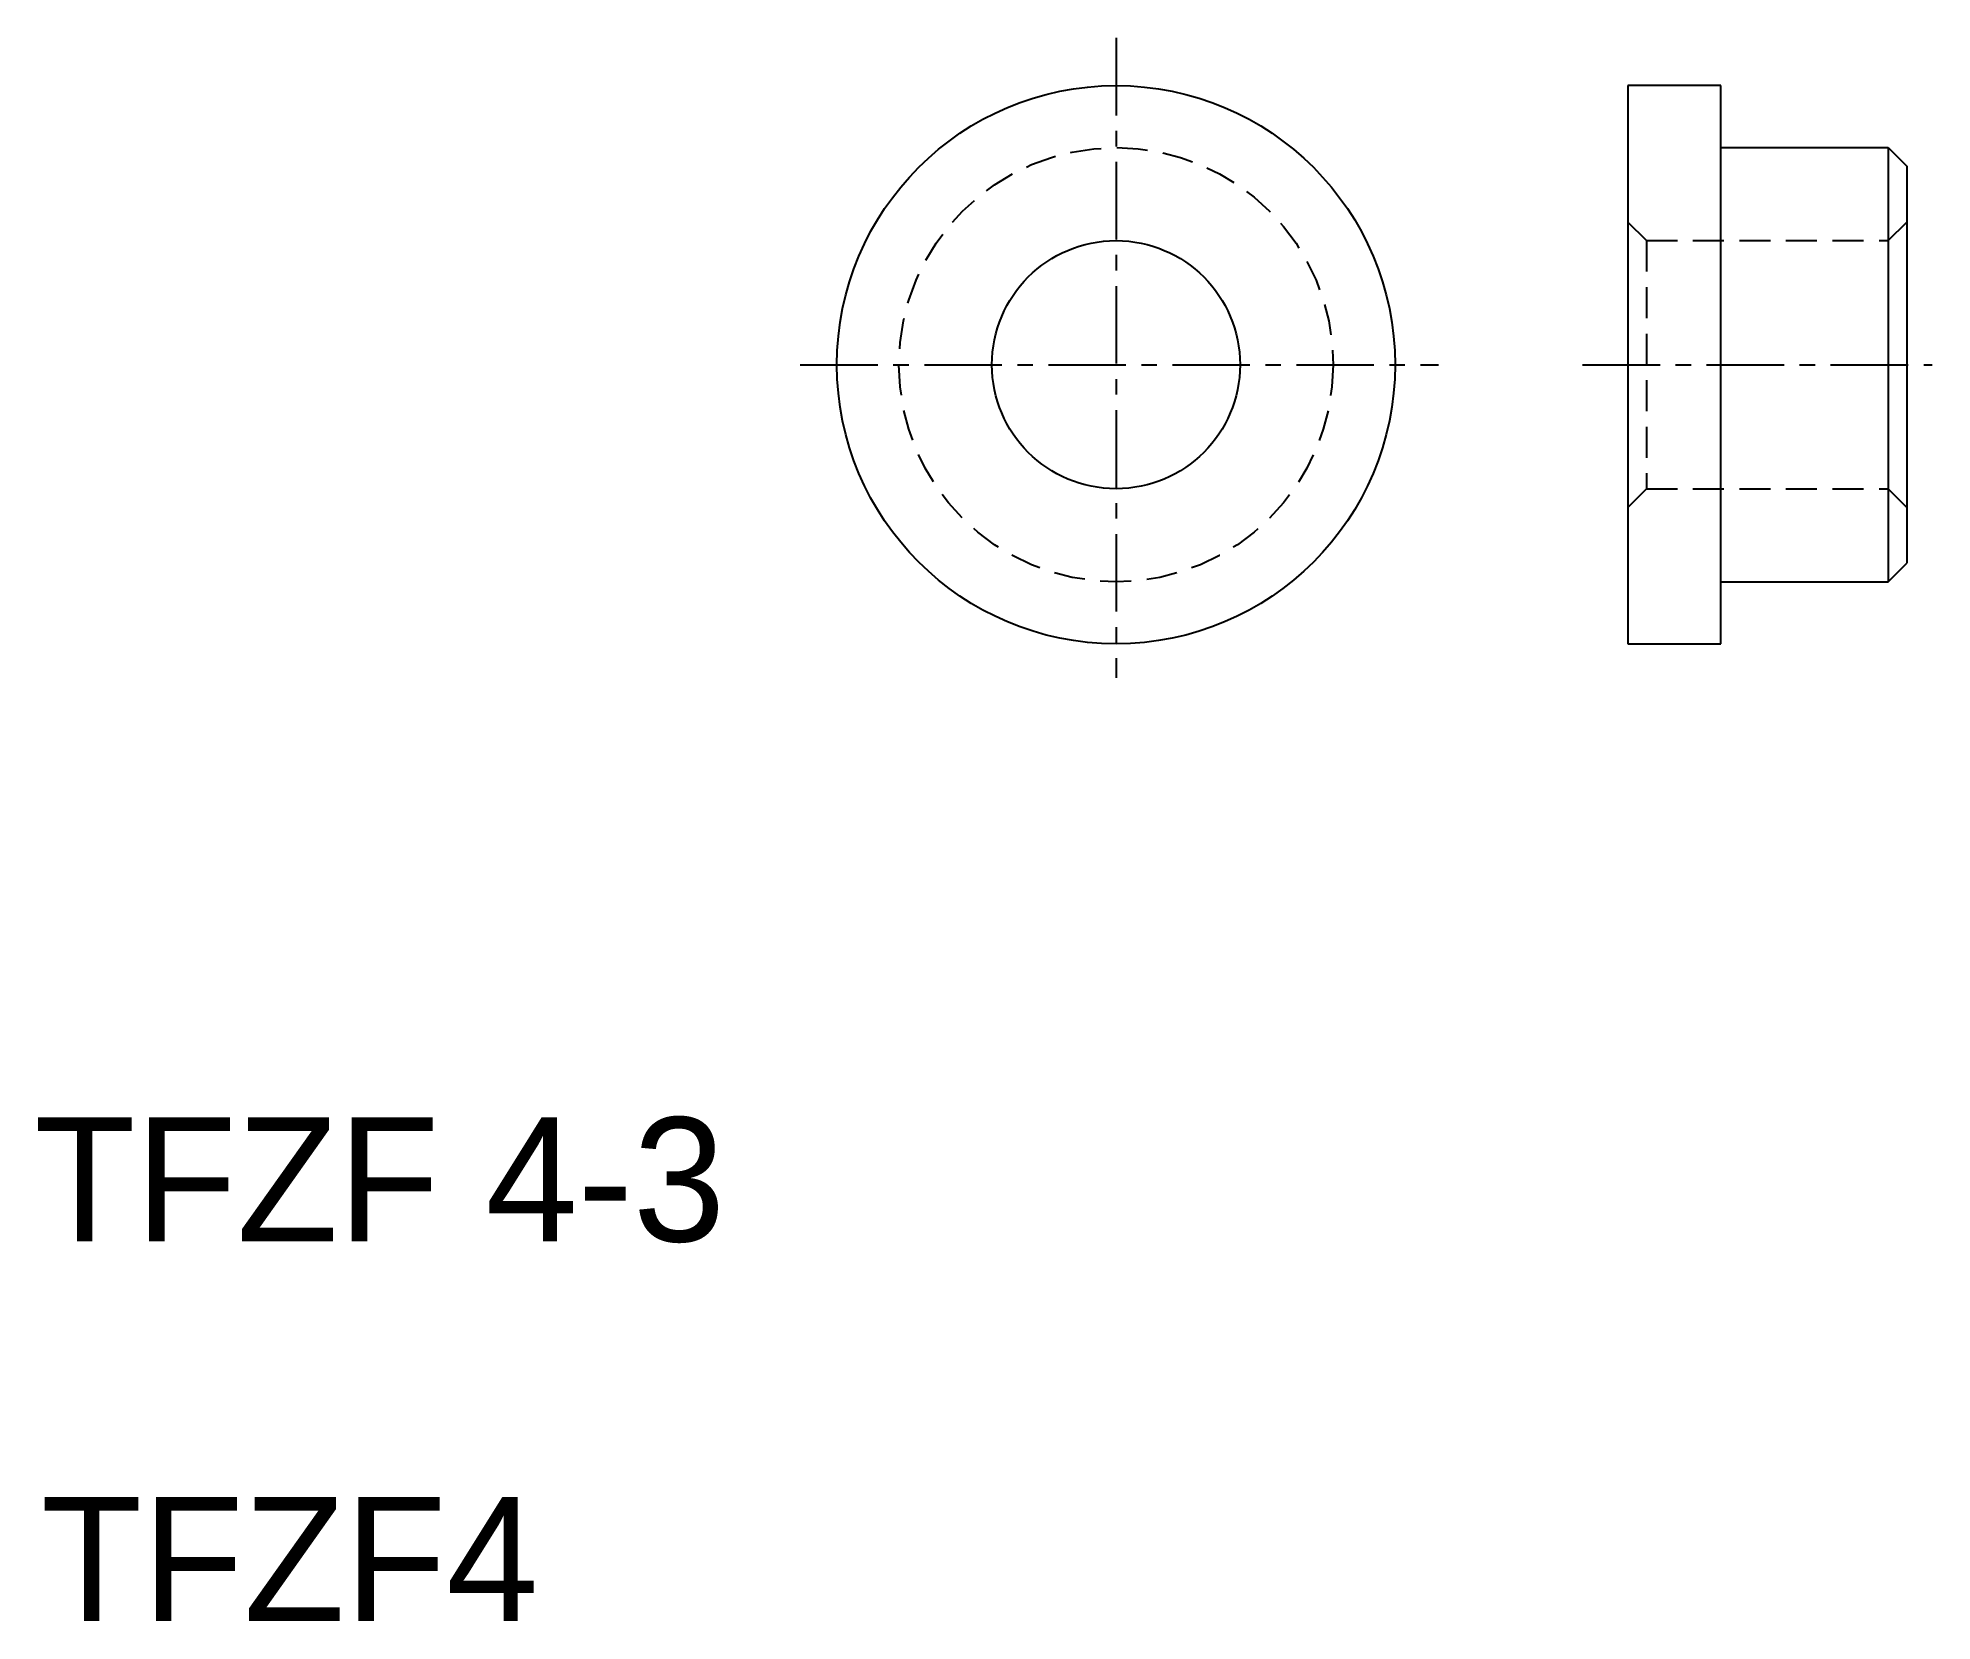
# Model space of a CAD drawing. Extents: x 10 to 40.5, y 10 to 35.5.
import ezdxf

# ---------------------------------------------------------------- set-up
doc = ezdxf.new("R2010")
doc.units = 0
doc.linetypes.add('CENTER', pattern=[2, 1.25, -0.25, 0.25, -0.25])
doc.linetypes.add('DASHED', pattern=[0.75, 0.5, -0.25])
doc.layers.get('0').update_dxf_attribs({"linetype": 'CONTINUOUS'})
doc.layers.add('CENTER', color=1, linetype='CENTER')

msp = doc.modelspace()

# ---------------------------------------------------------------- linework, layer by layer
at = {"color": 7, "linetype": 'CONTINUOUS'}
for p, q in [((35.587715, 34.755385), (35.587715, 25.755385)), ((37.087715, 34.755385), (35.587715, 34.755385)), ((37.087715, 33.755385), (37.087715, 34.755385)), ((37.087715, 25.755385), (37.087715, 33.755385)), ((37.087715, 33.755385), (39.787715, 33.755385)), ((39.787715, 33.755385), (39.787715, 26.755385)), ((39.787715, 33.755385), (40.087715, 33.455385)), ((40.087715, 33.455385), (40.087715, 32.555366)), ((35.587715, 32.555366), (35.587715, 27.955405)), ((40.087715, 32.555366), (40.087715, 27.955405)), ((40.087715, 27.955405), (40.087715, 27.055385)), ((39.787715, 26.755385), (40.087715, 27.055385)), ((37.087715, 26.755385), (39.787715, 26.755385)), ((35.587715, 25.755385), (37.087715, 25.755385))]:
    msp.add_line(p, q, dxfattribs=at)
at = {"color": 3, "linetype": 'DASHED'}
for p, q in [((35.887715, 32.255366), (35.587715, 32.555366)), ((39.787715, 32.255366), (40.087715, 32.555366)), ((35.887715, 32.255366), (35.887715, 28.255405)), ((35.887715, 32.255366), (39.787715, 32.255366)), ((35.887715, 28.255405), (35.587715, 27.955405)), ((35.887715, 28.255405), (39.787715, 28.255405)), ((39.787715, 28.255405), (40.087715, 27.955405))]:
    msp.add_line(p, q, dxfattribs=at)
at = {"color": 7, "linetype": 'CONTINUOUS'}
for radius in [4.5, 2]:
    msp.add_circle((27.334996, 30.255385), radius, dxfattribs=at)
at = {"color": 3, "linetype": 'DASHED'}
msp.add_circle((27.334996, 30.255385), 3.5, dxfattribs=at)
at = {"layer": 'CENTER', "color": 1, "linetype": 'CENTER'}
for p, q in [((27.334996, 35.52415), (27.334996, 25.208563)), ((22.244302, 30.255385), (32.532425, 30.255385)), ((34.85783, 30.255385), (40.49398, 30.255385))]:
    msp.add_line(p, q, dxfattribs=at)

# ---------------------------------------------------------------- texts
at = {"color": 7, "linetype": 'CONTINUOUS'}
for s, p in [('TFZF 4-3', (9.890718, 16.120646)), ('TFZF4', (10, 10))]:
    msp.add_text(s, height=2, dxfattribs=at).set_placement(p)

doc.saveas('drawing.dxf')
